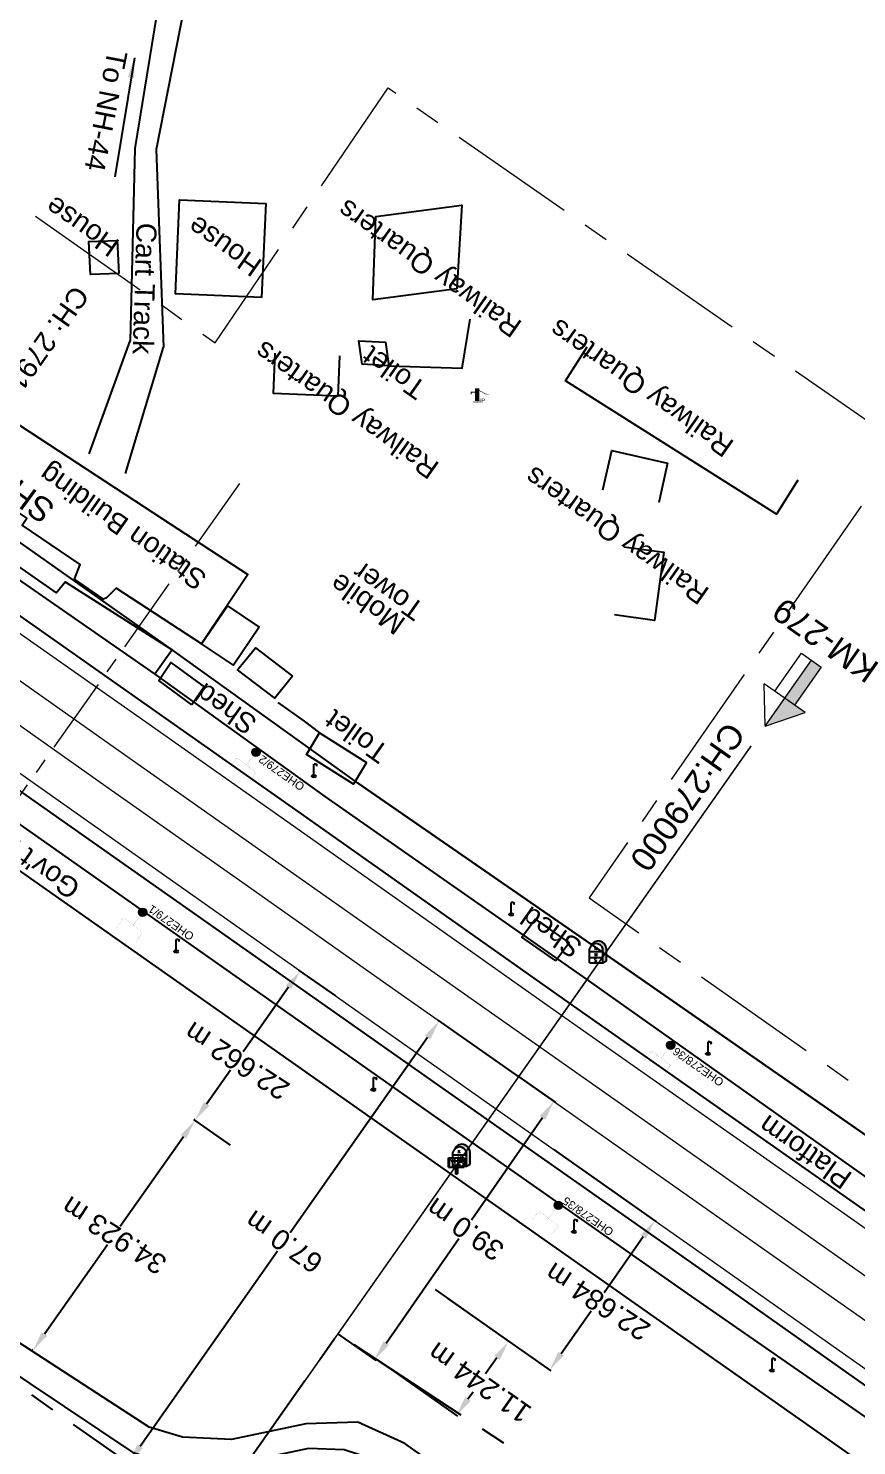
# Model space of a CAD drawing. Header units: metres. Extents: x 646303 to 662875, y 3366650 to 3378730.
# Drawn here: x 661706.1 to 661808.9, y 3367398.9 to 3367574.7 of the extents above; entities that cross this region are included whole.
import ezdxf
from ezdxf.enums import TextEntityAlignment as Align

# ---------------------------------------------------------------- set-up
doc = ezdxf.new("R2010")
doc.units = ezdxf.units.M
doc.header["$MEASUREMENT"] = 0
doc.header["$PDMODE"] = 3
doc.header["$PDSIZE"] = 0.5
doc.linetypes.add('CENTER', pattern=[50.8, 31.75, -6.35, 6.35, -6.35])
doc.linetypes.add('PHANTOM2', pattern=[1.25, 0.625, -0.125, 0.125, -0.125, 0.125, -0.125])
for name, color, linetype, lineweight in [('BOUNDARY DIMENTION', 10, 'Continuous', 0), ('Existing Chainage', 7, 'Continuous', 0), ('Existing IR Track', 143, 'Continuous', 0), ('Existing Railway Boundary', 7, 'CENTER', 0), ('KM STONE', 7, 'Continuous', 0), ('OHE MAST', 8, 'Continuous', 0), ('OHE MAST TEXT', 8, 'Continuous', 0), ("SHAMBU STN. SRJ's", 251, 'Continuous', 0)]:
    doc.layers.add(name, color=color, linetype=linetype, lineweight=lineweight)
for name, color, linetype in [('CART_TRACK', 34, 'Continuous'), ('DFCC Boundary', 6, 'CENTER'), ('Dimension', 10, 'Continuous'), ('FOOTPATH', 251, 'Continuous'), ('GOVT_BUILDING', 251, 'Continuous'), ('GRILL', 251, 'Continuous'), ('KILOMETER_STONE', 251, 'Continuous'), ('LAMP_POST', 7, 'Continuous'), ('MATCH LINE', 7, 'Continuous'), ('NAME_BOARD', 251, 'Continuous'), ('PLATFORM', 7, 'Continuous'), ('RESIDENTIAL_BL_PUC', 251, 'Continuous'), ('RESIDENTIAL_BL_SEMI', 251, 'Continuous'), ('SHED', 252, 'Continuous'), ('SUB_ROAD_EDGE', 34, 'Continuous'), ('TOPO_HAND_PUMP', 8, 'Continuous'), ('TOPO_TEXT', 251, 'Continuous'), ('Village Name', 7, 'Continuous')]:
    doc.layers.add(name, color=color, linetype=linetype)
doc.styles.add('NB', font='swissbo.ttf', dxfattribs={"height": 1.5})
doc.styles.add('notes', font='romans.shx', dxfattribs={"height": 2})
doc.styles.get("Standard").update_dxf_attribs({"font": 'arial.ttf'})
doc.styles.add('Style-Arial', font='arial.ttf')
doc.styles.add('Vill txt', font='arial.ttf', dxfattribs={"height": 3})
doc.dimstyles.new('DIM', dxfattribs={"dimtxt": 2.5, "dimasz": 2.5, "dimexe": 0.18, "dimexo": 0.0625, "dimgap": 0.09, "dimtad": 0, "dimtih": 1, "dimtoh": 1, "dimdec": 3, "dimzin": 0, "dimdsep": 46, "dimtxsty": 'Standard', "dimcen": 0.09, "dimadec": 0, "dimazin": 0, "dimtfac": 1, "dimtdec": 3, "dimtofl": 0, "dimtmove": 0, "dimatfit": 3, "dimfxl": 1, "dimtolj": 1, "dimtzin": 0, "dimarcsym": 0})
doc.dimstyles.new('ISO-25', dxfattribs={"dimtxt": 2.5, "dimasz": 2.5, "dimexe": 1.25, "dimexo": 0.625, "dimtad": 1, "dimtxsty": 'Standard', "dimcen": 2.5, "dimadec": 0, "dimazin": 0, "dimtfac": 1, "dimtmove": 0, "dimatfit": 3, "dimfxl": 1, "dimarcsym": 0})

# ---------------------------------------------------------------- blocks, each defined once
blk = doc.blocks.new('HP')
at = {"color": 8}
for points, const_width in [([(0, 0.17), (0, 1.76)], 0.541), ([(-0.75, 1.03), (-0.75, 1.29), (0, 1.29)], 0.108), ([(-0.04, 1.67), (1.03, 1.06), (1.42, 1.03)], 0.0676)]:
    blk.add_lwpolyline(points, dxfattribs=dict(at, const_width=const_width))
at = {"color": 8, "const_width": 0.0676}
blk.add_lwpolyline([(0, 0.17), (-0.41, 0.17), (-0.41, 0), (0.41, 0), (0.41, 0.17)], close=True, dxfattribs=at)
blk = doc.blocks.new('KMS')
blk.add_hatch(color=256).paths.add_polyline_path([(0.84, 1.71), (0.84, 0), (1.28, 0.25), (1.28, 1.71, 0.82134), (-0.65, 2.08, -0.601821)])
for points in [[(-0.84, 0), (-0.84, 1.71)], [(-0.84, 1.38), (0.84, 1.38)], [(-0.84, 0.64), (0.84, 0.64)], [(-0.84, 0), (0.84, 0)], [(0.84, 0), (0.84, 1.71)], [(0.84, 0), (1.28, 0.25)], [(1.28, 0.25), (1.28, 1.71)]]:
    blk.add_lwpolyline(points)
for centre, radius, start, end in [((0, 1.5), 0.867, 14.1462, 165.8538), ((0.28, 1.7), 1, 0.4859, 158.6661)]:
    blk.add_arc(centre, radius, start, end)
at = {"style": 'notes'}
for s, p in [('K', (-0.25, 1.58)), ('S', (-0.25, 0.09)), ('M', (-0.25, 0.81))]:
    blk.add_text(s, height=0.391, dxfattribs=at).set_placement(p)
blk = doc.blocks.new('LP')
for points in [[(0, 0), (0, 1.5)], [(0.25, 1.35), (0.44, 1.35)]]:
    blk.add_lwpolyline(points)
for centre, radius, start, end in [((0.07, 0.99), 0.519, 57.6425, 97.3165), ((0.34, 1.33), 0.094, 11.7012, 168.0476)]:
    blk.add_arc(centre, radius, start, end)
at = {"extrusion": (0, 0, -1)}
blk.add_ellipse((0, 0.01), major_axis=(0.308, 0), ratio=0.400495, dxfattribs=at)
blk.add_ellipse((0.35, 1.36), major_axis=(0.0017, 0.0438), ratio=0.461056, start_param=1.74022, end_param=4.575836)
blk = doc.blocks.new('NB')
for p, q in [((-0.98, 0.82), (-0.98, 1.98)), ((-0.98, 1.98), (0.98, 1.98)), ((0.98, 1.98), (0.98, 0.82)), ((-0.98, 0.82), (0.98, 0.82)), ((-0.13, 0.82), (-0.13, 0)), ((-0.13, 0), (0.13, 0)), ((0.13, 0.82), (0.13, 0))]:
    blk.add_line(p, q)
at = {"style": 'NB', "width": 1.025371}
blk.add_text('NB', height=0.988, dxfattribs=at).set_placement((0, 1.4), align=Align.MIDDLE)
blk = doc.blocks.new('OHE MAST')
h = blk.add_hatch(color=256)
edge = h.paths.add_edge_path()
edge.add_arc((0, 0), 0.514, 0, 360)
at = {"const_width": 0.01, "flags": 128}
for points in [[(1.5, 3.5), (1.5, 2), (-1.5, 2), (-1.5, 3.5)], [(0, 2), (0, 0)]]:
    blk.add_lwpolyline(points, dxfattribs=at)
blk.add_circle((0, 0), 0.514)
blk = doc.blocks.new('KM POST PLAN')
at = {"extrusion": (0, 0, -1)}
h = blk.add_hatch(color=256, dxfattribs=at)
h.paths.add_polyline_path([(0, -20), (0, -8.47), (3, -8.47), (3, -20)])
h.paths.add_polyline_path([(0, -8.47), (0, 0), (6.25, -8.47), (3, -8.47)], flags=16)
at = {"flags": 128}
for points in [[(0, 0), (-6.25, -8.47), (6.25, -8.47)], [(0, 0), (0, -20)], [(0, 0), (6.25, -8.47)], [(3, -8.47), (3, -20), (-3, -20), (-3, -8.47)]]:
    blk.add_lwpolyline(points, dxfattribs=at)
at = {"style": 'Style-Arial'}
blk.add_attdef('KM-POST', text='', height=6, dxfattribs=at).set_placement((0, -26, -263.95), align=Align.MIDDLE_CENTER)
blk = doc.blocks.new('*D1596')
at = {"layer": 'Defpoints', "color": 0, "transparency": 16777216}
for p in [(661771.19, 3367435.76), (661783.84, 3367426.86), (661758.14, 3367417.21)]:
    blk.add_point(p, dxfattribs=at)
at = {"layer": 'Dimension', "color": 0, "lineweight": -2, "transparency": 16777216}
for p, q in [((661771.24, 3367435.72), (661783.98, 3367426.76)), ((661782.4, 3367424.82), (661777.54, 3367417.91)), ((661758.19, 3367417.17), (661770.93, 3367408.21)), ((661772.22, 3367410.35), (661775.96, 3367415.67))]:
    blk.add_line(p, q, dxfattribs=at)
at = {"layer": 'Dimension', "color": 0, "transparency": 16777216}
for points in [[(661782.06, 3367425.06), (661782.74, 3367424.58), (661783.84, 3367426.86)], [(661771.88, 3367410.59), (661772.56, 3367410.11), (661770.79, 3367408.31)]]:
    blk.add_solid(points, dxfattribs=at)
at = {"layer": 'Dimension', "color": 0, "lineweight": 0, "transparency": 16777216, "insert": (661776.75, 3367416.79), "char_height": 2.5, "attachment_point": 5, "rotation": 147}
blk.add_mtext('\\A1;22.684 m', dxfattribs=at)
blk = doc.blocks.new('*D1597')
at = {"layer": 'Defpoints', "color": 0, "transparency": 16777216}
for p in [(661739.85, 3367457.82), (661744.3, 3367454.69), (661731.25, 3367436.16)]:
    blk.add_point(p, dxfattribs=at)
at = {"layer": 'Dimension', "color": 0, "lineweight": -2, "transparency": 16777216}
for p, q in [((661744.25, 3367454.73), (661739.7, 3367457.92)), ((661738.41, 3367455.78), (661732.77, 3367447.77)), ((661728.24, 3367441.34), (661731.2, 3367445.54)), ((661731.2, 3367436.2), (661726.65, 3367439.4))]:
    blk.add_line(p, q, dxfattribs=at)
at = {"layer": 'Dimension', "color": 0, "transparency": 16777216}
for points in [[(661738.07, 3367456.02), (661738.75, 3367455.54), (661739.85, 3367457.82)], [(661727.9, 3367441.58), (661728.58, 3367441.1), (661726.8, 3367439.29)]]:
    blk.add_solid(points, dxfattribs=at)
at = {"layer": 'Dimension', "color": 0, "lineweight": 0, "transparency": 16777216, "insert": (661731.99, 3367446.65), "char_height": 2.5, "attachment_point": 5, "rotation": 147}
blk.add_mtext('\\A1;22.662 m', dxfattribs=at)
blk = doc.blocks.new('*D1487')
at = {"layer": 'Defpoints', "color": 0, "transparency": 16777216}
for p in [(661726.8, 3367439.29), (661706.69, 3367410.74), (661706.69, 3367410.74)]:
    blk.add_point(p, dxfattribs=at)
at = {"layer": 'Dimension', "color": 0, "lineweight": -2, "transparency": 16777216}
for p, q in [((661726.75, 3367439.33), (661726.65, 3367439.4)), ((661725.36, 3367437.25), (661717.53, 3367426.14)), ((661708.13, 3367412.79), (661715.96, 3367423.9)), ((661706.64, 3367410.78), (661706.54, 3367410.84))]:
    blk.add_line(p, q, dxfattribs=at)
at = {"layer": 'Dimension', "color": 0, "transparency": 16777216}
for points in [[(661725.02, 3367437.49), (661725.7, 3367437.01), (661726.8, 3367439.29)], [(661707.79, 3367413.03), (661708.47, 3367412.55), (661706.69, 3367410.74)]]:
    blk.add_solid(points, dxfattribs=at)
at = {"layer": 'Dimension', "color": 0, "lineweight": 0, "transparency": 16777216, "insert": (661716.75, 3367425.02), "char_height": 2.5, "attachment_point": 5, "rotation": 147}
blk.add_mtext('\\A1;34.923 m', dxfattribs=at)
blk = doc.blocks.new('*D1461')
at = {"layer": 'BOUNDARY DIMENTION', "color": 0, "lineweight": -2, "transparency": 16777216}
for p, q in [((662244.85, 3367095.44), (662244.16, 3367095.87)), ((662242.98, 3367093.66), (662239.54, 3367088.19)), ((662233.82, 3367079.1), (662238.08, 3367085.88)), ((662233.03, 3367076.64), (662232.33, 3367077.07))]:
    blk.add_line(p, q, dxfattribs=at)
at = {"layer": 'BOUNDARY DIMENTION', "color": 0, "transparency": 16777216}
for points in [[(662242.62, 3367093.88), (662243.33, 3367093.44), (662244.31, 3367095.78)], [(662233.46, 3367079.32), (662234.17, 3367078.87), (662232.49, 3367076.98)]]:
    blk.add_solid(points, dxfattribs=at)
at = {"layer": 'Defpoints', "color": 0, "linetype": 'Continuous', "ltscale": 0.5, "transparency": 16777216}
for p in [(647418.1, 3377902.15), (647420.31, 3377900.52), (647398.68, 3377871.33)]:
    blk.add_point(p, dxfattribs=at)
at = {"layer": 'Defpoints', "color": 0, "transparency": 16777216}
for p in [(662244.31, 3367095.78), (662244.9, 3367095.41), (662233.08, 3367076.61)]:
    blk.add_point(p, dxfattribs=at)
at = {"layer": 'DFCC Boundary', "color": 0, "linetype": 'Continuous', "lineweight": -2, "ltscale": 0.5, "transparency": 16777216}
for p, q in [((647420.26, 3377900.55), (647417.96, 3377902.26)), ((647416.61, 3377900.14), (647413.17, 3377895.5)), ((647397.96, 3377874.97), (647411.54, 3377893.3)), ((647398.63, 3377871.36), (647396.32, 3377873.07))]:
    blk.add_line(p, q, dxfattribs=at)
at = {"layer": 'DFCC Boundary', "color": 0, "linetype": 'Continuous', "ltscale": 0.5, "transparency": 16777216}
for points in [[(647416.28, 3377900.39), (647416.95, 3377899.9), (647418.1, 3377902.15)], [(647397.62, 3377875.22), (647398.29, 3377874.72), (647396.47, 3377872.96)]]:
    blk.add_solid(points, dxfattribs=at)
at = {"layer": 'BOUNDARY DIMENTION', "color": 0, "transparency": 16777216, "insert": (662238.81, 3367087.03), "char_height": 2.5, "attachment_point": 5, "rotation": 145}
blk.add_mtext('\\A1;22.208 m', dxfattribs=at)
at = {"layer": 'DFCC Boundary', "color": 0, "linetype": 'Continuous', "ltscale": 0.5, "transparency": 16777216, "insert": (647412.36, 3377894.4), "char_height": 2.5, "attachment_point": 5, "rotation": 145}
blk.add_mtext('\\A1;36.332 m', dxfattribs=at)
blk = doc.blocks.new('*D1462')
at = {"layer": 'BOUNDARY DIMENTION', "color": 0, "lineweight": -2, "transparency": 16777216}
for p, q in [((662551.8, 3366887.49), (662550.44, 3366888.48)), ((662549.11, 3366886.35), (662541.43, 3366875.79)), ((662534.84, 3366866.73), (662539.82, 3366873.58)), ((662534.58, 3366863.83), (662533.22, 3366864.82))]:
    blk.add_line(p, q, dxfattribs=at)
at = {"layer": 'BOUNDARY DIMENTION', "color": 0, "transparency": 16777216}
for points in [[(662548.78, 3366886.6), (662549.45, 3366886.11), (662550.58, 3366888.38)], [(662534.5, 3366866.98), (662535.18, 3366866.49), (662533.37, 3366864.71)]]:
    blk.add_solid(points, dxfattribs=at)
at = {"layer": 'Defpoints', "color": 0, "linetype": 'Continuous', "ltscale": 0.5, "transparency": 16777216}
for p in [(647247.45, 3378028.49), (647249.19, 3378027.21), (647225.93, 3377999.21)]:
    blk.add_point(p, dxfattribs=at)
at = {"layer": 'Defpoints', "color": 0, "transparency": 16777216}
for p in [(662551.85, 3366887.45), (662533.37, 3366864.71), (662534.63, 3366863.79)]:
    blk.add_point(p, dxfattribs=at)
at = {"layer": 'DFCC Boundary', "color": 0, "linetype": 'Continuous', "lineweight": -2, "ltscale": 0.5, "transparency": 16777216}
for p, q in [((647247.5, 3378028.45), (647249.34, 3378027.1)), ((647247.71, 3378025.19), (647242.02, 3378017.45)), ((647229.16, 3377999.94), (647240.4, 3378015.24)), ((647225.98, 3377999.17), (647227.82, 3377997.82))]:
    blk.add_line(p, q, dxfattribs=at)
at = {"layer": 'DFCC Boundary', "color": 0, "linetype": 'Continuous', "ltscale": 0.5, "transparency": 16777216}
for points in [[(647247.37, 3378025.44), (647248.05, 3378024.94), (647249.19, 3378027.21)], [(647228.82, 3378000.19), (647229.49, 3377999.7), (647227.68, 3377997.93)]]:
    blk.add_solid(points, dxfattribs=at)
at = {"layer": 'BOUNDARY DIMENTION', "color": 0, "transparency": 16777216, "insert": (662540.62, 3366874.68), "char_height": 2.5, "attachment_point": 5, "rotation": 145}
blk.add_mtext('\\A1;29.264 m', dxfattribs=at)
at = {"layer": 'DFCC Boundary', "color": 0, "linetype": 'Continuous', "ltscale": 0.5, "transparency": 16777216, "insert": (647241.21, 3378016.35), "char_height": 2.5, "attachment_point": 5, "rotation": 145}
blk.add_mtext('\\A1;36.332 m', dxfattribs=at)
blk = doc.blocks.new('*D1463')
at = {"layer": 'BOUNDARY DIMENTION', "color": 0, "lineweight": -2, "transparency": 16777216}
for p, q in [((662172.51, 3367140.93), (662173.68, 3367140.19)), ((662172.2, 3367138.17), (662169.01, 3367133.1)), ((662164.89, 3367126.55), (662167.55, 3367130.78)), ((662162.55, 3367125.07), (662163.71, 3367124.34))]:
    blk.add_line(p, q, dxfattribs=at)
at = {"layer": 'BOUNDARY DIMENTION', "color": 0, "transparency": 16777216}
for points in [[(662171.85, 3367138.39), (662172.55, 3367137.95), (662173.53, 3367140.29)], [(662164.54, 3367126.77), (662165.24, 3367126.33), (662163.56, 3367124.44)]]:
    blk.add_solid(points, dxfattribs=at)
at = {"layer": 'Defpoints', "color": 0, "linetype": 'Continuous', "ltscale": 0.5, "transparency": 16777216}
for p in [(647211.24, 3378055.28), (647211.52, 3378055.08), (647189.88, 3378025.9)]:
    blk.add_point(p, dxfattribs=at)
at = {"layer": 'Defpoints', "color": 0, "transparency": 16777216}
for p in [(662172.46, 3367140.96), (662173.53, 3367140.29), (662162.49, 3367125.11)]:
    blk.add_point(p, dxfattribs=at)
at = {"layer": 'DFCC Boundary', "color": 0, "linetype": 'Continuous', "lineweight": -2, "ltscale": 0.5, "transparency": 16777216}
for p, q in [((647211.47, 3378055.12), (647211.1, 3378055.39)), ((647209.75, 3378053.28), (647208.18, 3378051.16)), ((647191.09, 3378028.11), (647206.55, 3378048.96)), ((647189.83, 3378025.93), (647189.46, 3378026.21))]:
    blk.add_line(p, q, dxfattribs=at)
at = {"layer": 'DFCC Boundary', "color": 0, "linetype": 'Continuous', "ltscale": 0.5, "transparency": 16777216}
for points in [[(647209.42, 3378053.52), (647210.09, 3378053.03), (647211.24, 3378055.28)], [(647190.76, 3378028.36), (647191.43, 3378027.86), (647189.6, 3378026.1)]]:
    blk.add_solid(points, dxfattribs=at)
at = {"layer": 'BOUNDARY DIMENTION', "color": 0, "transparency": 16777216, "insert": (662168.28, 3367131.94), "char_height": 2.5, "attachment_point": 5, "rotation": 145}
blk.add_mtext('\\A1;18.726 m', dxfattribs=at)
at = {"layer": 'DFCC Boundary', "color": 0, "linetype": 'Continuous', "ltscale": 0.5, "transparency": 16777216, "insert": (647207.37, 3378050.06), "char_height": 2.5, "attachment_point": 5, "rotation": 145}
blk.add_mtext('\\A1;36.332 m', dxfattribs=at)
blk = doc.blocks.new('*D1510')
at = {"layer": 'BOUNDARY DIMENTION', "color": 0, "lineweight": -2, "transparency": 16777216}
for p, q in [((661756.59, 3367418.3), (661765.85, 3367411.77)), ((661750.11, 3367409.11), (661759.37, 3367402.58)), ((661764.26, 3367409.83), (661762.85, 3367407.83)), ((661760.66, 3367404.73), (661761.3, 3367405.63))]:
    blk.add_line(p, q, dxfattribs=at)
at = {"layer": 'BOUNDARY DIMENTION', "color": 0, "transparency": 16777216}
for points in [[(661763.92, 3367410.07), (661764.6, 3367409.59), (661765.7, 3367411.87)], [(661760.32, 3367404.97), (661761, 3367404.49), (661759.22, 3367402.68)]]:
    blk.add_solid(points, dxfattribs=at)
at = {"layer": 'Defpoints', "color": 0, "transparency": 16777216}
for p in [(661756.54, 3367418.33), (661765.7, 3367411.87), (661750.06, 3367409.14)]:
    blk.add_point(p, dxfattribs=at)
at = {"layer": 'BOUNDARY DIMENTION', "color": 0, "transparency": 16777216, "insert": (661762.08, 3367406.73), "char_height": 2.5, "attachment_point": 5, "rotation": 145}
blk.add_mtext('\\A1;11.244 m', dxfattribs=at)
blk = doc.blocks.new('*D1894')
at = {"layer": 'Defpoints', "color": 0, "linetype": 'Continuous', "ltscale": 0.5, "transparency": 16777216}
for p in [(661766.76, 3367444.82), (661771.33, 3367441.65), (661744.52, 3367412.79)]:
    blk.add_point(p, dxfattribs=at)
at = {"layer": 'DFCC Boundary', "color": 0, "linetype": 'Continuous', "lineweight": -2, "ltscale": 0.5, "transparency": 16777216}
for p, q in [((661766.81, 3367444.79), (661771.48, 3367441.55)), ((661769.91, 3367439.59), (661761.09, 3367426.9)), ((661750.52, 3367411.66), (661759.53, 3367424.65)), ((661744.57, 3367412.75), (661749.24, 3367409.51))]:
    blk.add_line(p, q, dxfattribs=at)
at = {"layer": 'DFCC Boundary', "color": 0, "linetype": 'Continuous', "ltscale": 0.5, "transparency": 16777216}
for points in [[(661769.56, 3367439.83), (661770.25, 3367439.36), (661771.33, 3367441.65)], [(661750.18, 3367411.9), (661750.86, 3367411.43), (661749.09, 3367409.61)]]:
    blk.add_solid(points, dxfattribs=at)
at = {"layer": 'DFCC Boundary', "color": 0, "linetype": 'Continuous', "ltscale": 0.5, "transparency": 16777216, "insert": (661760.31, 3367425.77), "char_height": 2.5, "attachment_point": 5, "rotation": 145}
blk.add_mtext('\\A1;39.0 m', dxfattribs=at)
blk = doc.blocks.new('*D1799')
at = {"layer": 'Defpoints', "color": 0, "linetype": 'Continuous', "ltscale": 0.5, "transparency": 16777216}
for p in [(661757.1, 3367451.62), (661766.97, 3367444.68), (661728.42, 3367389.88)]:
    blk.add_point(p, dxfattribs=at)
at = {"layer": 'DFCC Boundary', "color": 0, "linetype": 'Continuous', "lineweight": -2, "ltscale": 0.5, "transparency": 16777216}
for p, q in [((661766.92, 3367444.71), (661756.95, 3367451.72)), ((661755.66, 3367449.57), (661738.61, 3367425.34)), ((661719.99, 3367398.87), (661737.04, 3367423.1)), ((661728.36, 3367389.91), (661718.4, 3367396.92))]:
    blk.add_line(p, q, dxfattribs=at)
at = {"layer": 'DFCC Boundary', "color": 0, "linetype": 'Continuous', "ltscale": 0.5, "transparency": 16777216}
for points in [[(661755.32, 3367449.81), (661756, 3367449.33), (661757.1, 3367451.62)], [(661719.65, 3367399.11), (661720.33, 3367398.63), (661718.55, 3367396.82)]]:
    blk.add_solid(points, dxfattribs=at)
at = {"layer": 'DFCC Boundary', "color": 0, "linetype": 'Continuous', "ltscale": 0.5, "transparency": 16777216, "insert": (661737.82, 3367424.22), "char_height": 2.5, "attachment_point": 5, "rotation": 145}
blk.add_mtext('\\A1;67.0 m', dxfattribs=at)

msp = doc.modelspace()

# ---------------------------------------------------------------- linework, layer by layer
at = {"layer": 'CART_TRACK', "linetype": 'Continuous'}
for points in [[(661718.779, 3367535.97, 268.38), (661719.392, 3367559.801, 268.163), (661724.797, 3367593.06, 268.26)], [(661728.39, 3367592.281, 268.22), (661721.99, 3367559.678, 268.173), (661722.877, 3367535.172, 268.392)]]:
    msp.add_polyline3d(points, dxfattribs=at)
at = {"layer": 'DFCC Boundary', "ltscale": 0.5, "flags": 128}
msp.add_lwpolyline([(662565.6431, 3366842.0459), (662548.217, 3366854.2838), (662532.9064, 3366864.9999), (662517.5595, 3366875.7415), (662503.9915, 3366885.2805), (662490.4749, 3366894.7833), (662474.3945, 3366906.0736), (662458.24, 3366917.4159), (662441.4584, 3366929.1606), (662424.5366, 3366941.0035), (662407.7649, 3366952.7786), (662401.9048, 3366956.8928), (662320.9687, 3367015.5234), (662173.0911, 3367118.297), (662018.0169, 3367217.942), (662022.9408, 3367225.2355), (661945.6773, 3367280.5926), (661744.5178, 3367412.7853), (661728.4159, 3367389.8783), (661409.5023, 3367613.7762), (661431.3001, 3367645.1669), (661427.7408, 3367647.6718), (661418.8583, 3367653.9104), (661409.9095, 3367660.1956), (661395.2505, 3367670.5394), (661384.8196, 3367677.9127), (661375.1078, 3367684.7268), (661367.5374, 3367690.0517), (661358.0886, 3367696.6907), (661348.6239, 3367703.3322), (661344.5162, 3367706.2202), (661344.9668, 3367706.8618), (661335.3627, 3367713.6144), (661327.3851, 3367719.2077), (661318.2791, 3367725.5812), (661309.8813, 3367731.4842), (661284.4315, 3367749.4044), (661267.3402, 3367761.4491), (661243.4783, 3367778.4888), (661216.7453, 3367741.0546), (661213.241, 3367743.5572), (661195.5836, 3367756.6071), (661177.9702, 3367769.626), (661156.4467, 3367785.8356), (661148.0607, 3367792.1995), (661133.6905, 3367803.0041), (661119.5191, 3367813.6733), (661105.6946, 3367823.9215), (661093.9054, 3367832.6241), (661077.5228, 3367844.5054), (661061.2799, 3367856.285), (661045.32, 3367867.5775), (661029.0726, 3367879.0734), (661013.2584, 3367890.1762), (660997.2782, 3367901.3956), (660980.9788, 3367912.8451), (660964.6327, 3367924.3276), (660947.3461, 3367936.4864), (660930.1333, 3367948.5934), (660912.5707, 3367960.9093), (660894.9306, 3367973.2796), (660877.6422, 3367985.4277), (660860.2634, 3367997.6393), (660842.9781, 3368009.8166), (660825.4983, 3368022.131), (660811.339, 3368032.2028), (660797.4119, 3368042.1094), (660782.5128, 3368052.5993), (660767.4808, 3368063.1827), (660751.0012, 3368074.7254), (660734.3125, 3368086.4147), (660719.3275, 3368096.9585), (660704.3795, 3368107.4761), (660688.7093, 3368118.477), (660672.9397, 3368129.5475), (660655.797, 3368141.5941), (660638.5652, 3368153.7032), (660622.8618, 3368164.7374), (660607.1396, 3368175.7847), (660591.9852, 3368186.3839), (660576.7315, 3368197.0526), (660560.3095, 3368208.6108), (660544.116, 3368220.0082), (660528.3397, 3368231.0748), (660512.5414, 3368242.1568), (660497.4509, 3368252.7533), (660482.4222, 3368263.3065), (660466.968, 3368274.1704), (660451.6169, 3368284.9618), (660435.5277, 3368296.2674), (660419.4587, 3368307.5588), (660403.2343, 3368318.9753), (660387.0692, 3368330.3501), (660371.9016, 3368340.9863), (660362.0092, 3368347.9233), (660341.7308, 3368362.192), (660326.8725, 3368372.6492), (660312.0627, 3368383.0453), (660297.0115, 3368393.6109), (660281.2321, 3368404.7091), (660265.4328, 3368415.8212), (660253.8818, 3368423.9326), (660242.0763, 3368432.2231), (660226.6332, 3368443.1155), (660211.0272, 3368454.1226), (660195.2302, 3368465.2236), (660179.3654, 3368476.3723), (660162.5154, 3368488.1794), (660145.4635, 3368500.1281), (660129.3603, 3368511.4565), (660113.1961, 3368522.8278), (660097.2382, 3368534.0507), (660081.2523, 3368545.2932), (660064.458, 3368557.1251), (660047.7677, 3368568.8837), (660032.4691, 3368579.6352), (660017.2758, 3368590.3126), (660000.1632, 3368602.3052), (659983.0731, 3368614.282), (659967.2319, 3368625.4031), (659951.3427, 3368636.5582), (659932.0647, 3368650.1756), (659913.1258, 3368663.5536), (659898.2493, 3368674.0163), (659881.7667, 3368685.6055), (659866.0047, 3368696.7435), (659850.3373, 3368707.8146), (659834.6333, 3368718.8575), (659818.6461, 3368730.0995), (659804.3398, 3368740.181), (659789.9481, 3368750.3227), (659772.9194, 3368762.3136), (659755.8766, 3368774.3145), (659741.0752, 3368784.7603), (659726.3396, 3368795.1596), (659712.011, 3368805.2432), (659697.6029, 3368815.3827), (659684.3535, 3368824.7302), (659671.1528, 3368834.0432), (659654.2885, 3368845.8933), (659636.8714, 3368858.1319), (659622.1467, 3368868.7872), (659608.2832, 3368878.8192), (659592.7424, 3368889.7844), (659576.9096, 3368900.9551), (659562.5868, 3368911.0537), (659553.5917, 3368917.3959), (659534.7433, 3368930.6917), (659521.2685, 3368940.2021), (659508.0292, 3368949.5538), (659494.8098, 3368958.8914), (659481.3273, 3368968.4018), (659467.9498, 3368977.8382), (659454.4923, 3368987.2582), (659440.7837, 3368996.854), (659425.5597, 3369007.614), (659410.0492, 3369018.5753), (659397.5675, 3369027.3641), (659384.5623, 3369036.5214), (659370.5054, 3369046.4276), (659356.4132, 3369056.3585), (659342.3201, 3369066.3092), (659331.8447, 3369073.7055), (659314.7098, 3369085.825), (659301.2296, 3369095.3614), (659287.1805, 3369105.2924), (659273.0852, 3369115.2561), (659259.8762, 3369124.5882), (659246.575, 3369133.9855), (659233.3676, 3369143.319), (659220.1207, 3369152.6803), (659206.3404, 3369162.3938), (659192.4106, 3369172.2127), (659178.3672, 3369182.1367), (659164.3785, 3369192.022), (659162.9385, 3369193.0388), (659183.6795, 3369222.4635), (659172.119, 3369230.6258), (659159.1298, 3369239.7969), (659148.6068, 3369247.2055), (659138.0069, 3369254.6684), (659119.1994, 3369267.9214), (659100.365, 3369281.1933), (659085.533, 3369291.6533), (659070.676, 3369302.1309), (659061.4534, 3369308.6334), (659052.1019, 3369315.2268), (659038.8969, 3369324.5617), (659025.7603, 3369333.8483), (659012.2746, 3369343.3047), (659000.2935, 3369351.7058), (658985.7542, 3369361.9126), (658972.701, 3369371.0824), (658959.9309, 3369380.1093), (658947.2513, 3369389.0721), (658932.3759, 3369399.5827), (658921.8345, 3369407.031), (658905.9406, 3369418.2511), (658894.3687, 3369426.4196), (658881.1048, 3369435.7663), (658867.8714, 3369445.0915), (658853.3089, 3369455.3761), (658838.9326, 3369465.5292), (658823.5657, 3369476.1988), (658807.8953, 3369487.0791), (658792.9935, 3369497.6726), (658789.1301, 3369500.4191), (658764.5252, 3369517.7675), (658750.6615, 3369527.5465), (658735.8772, 3369537.9899), (658721.0329, 3369548.4756), (658706.8044, 3369558.4963), (658692.4812, 3369568.5836), (658679.0099, 3369578.0951), (658665.5152, 3369587.6232), (658651.2818, 3369597.6569), (658636.9905, 3369607.7316), (658622.1701, 3369618.1873), (658607.4224, 3369628.5918), (658593.6263, 3369638.3112), (658579.8399, 3369648.0238), (658566.1309, 3369657.6871), (658552.3621, 3369667.3926), (658537.8692, 3369677.626), (658523.3279, 3369687.8934), (658509.6438, 3369697.5459), (658495.8531, 3369707.2734), (658481.9269, 3369717.1048), (658467.9459, 3369726.9748), (658454.4251, 3369736.5125), (658440.9599, 3369746.011), (658427.1565, 3369755.7285), (658413.3787, 3369765.428), (658398.646, 3369775.8103), (658383.9067, 3369786.1972), (658371.4552, 3369794.9743), (658359.0483, 3369803.72), (658345.546, 3369813.2195), (658332.0048, 3369822.7464), (658318.5168, 3369832.2514), (658305.0219, 3369841.7615), (658291.2617, 3369851.4373), (658277.4987, 3369861.115), (658264.1625, 3369870.4871), (658250.7424, 3369879.918), (658237.5823, 3369889.1736), (658224.3865, 3369898.4543), (658209.4318, 3369909.0033), (658194.5636, 3369919.4914), (658180.151, 3369929.6325), (658165.7287, 3369939.7804), (658156.9292, 3369945.9856), (658133.9487, 3369962.1448), (658109.9616, 3369979.0407), (658086.1386, 3369995.8212), (658069.4823, 3370007.553), (658052.6981, 3370019.3752), (658033.9581, 3370032.6043), (658015.0826, 3370045.9289), (657994.939, 3370060.1316), (657974.6985, 3370074.4026), (657960.2252, 3370084.5842), (657945.643, 3370094.8424), (657928.629, 3370106.7917), (657911.5911, 3370118.7415), (657890.9691, 3370133.2895), (657870.7134, 3370147.5792), (657850.3966, 3370161.8284), (657830.1146, 3370176.0529), (657812.1714, 3370188.7253), (657794.2418, 3370201.388), (657775.9501, 3370214.2546), (657757.6685, 3370227.1142), (657736.4935, 3370242.019), (657715.8063, 3370256.5806), (657697.09, 3370269.7238), (657676.8418, 3370283.9453), (657670.0518, 3370288.7482), (657661.5164, 3370294.7857), (657642.367, 3370308.2307), (657623.1765, 3370321.7045), (657605.0199, 3370334.4839), (657586.8248, 3370347.2905), (657568.2781, 3370360.3555), (657549.69, 3370373.4497), (657534.1551, 3370384.3835), (657518.595, 3370395.335), (657503.5822, 3370405.9238), (657488.6113, 3370416.483), (657477.4694, 3370424.3177), (657456.7199, 3370394.899), (657452.1854, 3370398.0875), (657436.4649, 3370409.1418), (657420.2829, 3370420.542), (657404.1975, 3370431.8742), (657387.5582, 3370443.5761), (657370.8643, 3370455.3165), (657356.3586, 3370465.5498), (657342.0257, 3370475.6612), (657334.1018, 3370481.2282), (657342.1648, 3370492.6732), (657327.3432, 3370503.0861), (657304.5869, 3370519.0736), (657286.4992, 3370531.7939), (657268.5013, 3370544.451), (657251.4778, 3370556.4153), (657234.5183, 3370568.3346), (657219.7856, 3370578.7204), (657205.1604, 3370589.0304), (657189.9505, 3370599.7163), (657174.7446, 3370610.3994), (657157.229, 3370622.7139), (657139.8436, 3370634.9368), (657122.2775, 3370647.282), (657104.8724, 3370659.514), (657088.6726, 3370670.9041), (657072.3463, 3370682.3832), (657052.4463, 3370696.3561), (657032.2468, 3370710.5392), (657017.2111, 3370721.1335), (657002.3465, 3370731.6074), (656985.5169, 3370743.3847), (656968.6279, 3370755.2036), (656952.6202, 3370766.4469), (656936.5129, 3370777.7603), (656917.7376, 3370790.961), (656898.7021, 3370804.3447), (656880.5471, 3370817.1216), (656862.3859, 3370829.9029), (656845.3825, 3370841.8619), (656828.6857, 3370853.6052), (656810.2968, 3370866.5434), (656792.0928, 3370879.3517), (656770.106, 3370894.8035), (656748.097, 3370910.271), (656728.4902, 3370924.0664), (656709.0221, 3370937.7643), (656692.8289, 3370949.1481), (656676.4723, 3370960.6469), (656657.4402, 3370974.0598), (656638.281, 3370987.5622), (656621.3401, 3370999.4861), (656604.5392, 3371011.3113), (656585.7485, 3371024.5046), (656566.9099, 3371037.7317), (656537.298, 3371058.585), (656532.701, 3371052.0376), (656368.7794, 3371159.4659), (656280.7288, 3371198.5806), (656189.7218, 3371230.5142), (656096.9021, 3371265.9123), (656004.8733, 3371310.8246), (655917.3616, 3371369.3401), (655838.0052, 3371438.656), (655768.8371, 3371518.5854), (655712.6719, 3371608.6179), (655647.9895, 3371736.3311)], dxfattribs=at)
at = {"layer": 'Existing Chainage', "color": 0, "linetype": 'Continuous', "lineweight": 13, "flags": 128}
msp.add_lwpolyline([(661775.5715, 3367456.9633), (661766.9455, 3367444.6917)], dxfattribs=at)
at = {"layer": 'Existing IR Track', "flags": 128}
for points in [[(661518.3585, 3367630.8378), (661534.8021, 3367619.3446), (661551.4922, 3367607.6784), (661567.0179, 3367596.7523), (661583.6966, 3367585.0152), (661602.1396, 3367572.0713), (661620.5984, 3367559.1162), (661641.6126, 3367544.3448), (661662.96, 3367529.3391), (661682.3105, 3367515.7197), (661703.7638, 3367500.6203), (661721.1245, 3367488.405), (661739.7317, 3367475.3126), (661755.4563, 3367464.2051), (661772.2812, 3367452.3205), (661788.7663, 3367440.7662), (661806.9876, 3367427.9949), (661824.7106, 3367415.5522), (661842.6539, 3367402.9548), (661856.1072, 3367393.5113)], [(661531.9948, 3367615.355), (661548.3823, 3367603.9182), (661564.22, 3367592.78), (661580.5188, 3367581.3176), (661599.363, 3367568.1265), (661618.2751, 3367554.8878), (661638.835, 3367540.4013), (661659.7698, 3367525.6509), (661679.5258, 3367511.7639), (661700.5631, 3367496.9761), (661718.3425, 3367484.4549), (661736.7798, 3367471.4704), (661752.6965, 3367460.2822), (661769.3014, 3367448.6102), (661786.0069, 3367436.8511), (661804.3162, 3367423.963), (661821.915, 3367411.5839), (661840.1262, 3367398.7741)], [(661529.2967, 3367611.5227), (661545.5563, 3367600.1934), (661561.5411, 3367588.9718), (661577.5962, 3367577.7008), (661596.6947, 3367564.3351), (661615.8672, 3367550.9177), (661636.1925, 3367536.6496), (661656.7933, 3367522.1876), (661676.9134, 3367508.0537), (661697.5723, 3367493.541), (661715.7297, 3367480.7451), (661734.1294, 3367467.7785), (661750.0744, 3367456.5606), (661766.3782, 3367445.0901), (661783.3898, 3367433.1327), (661801.1069, 3367420.6794), (661819.3138, 3367407.8881), (661837.8507, 3367394.865)], [(661526.5409, 3367607.6232), (661548.5612, 3367592.249), (661558.7777, 3367585.0516), (661590.6792, 3367562.5773), (661593.8754, 3367560.3399), (661629.0553, 3367535.7134), (661633.3888, 3367532.6719), (661669.2053, 3367507.5335), (661674.1156, 3367504.0834), (661695.9624, 3367488.7329), (661712.9363, 3367476.7774), (661747.2781, 3367452.5888), (661758.6342, 3367444.5902), (661780.5838, 3367429.1515), (661790.5248, 3367422.1593), (661816.4792, 3367403.8641), (661836.7747, 3367389.5578)]]:
    msp.add_lwpolyline(points, dxfattribs=at)
at = {"layer": 'Existing Railway Boundary', "ltscale": 0.5, "flags": 128}
msp.add_lwpolyline([(661261.7916, 3367825.2642), (661281.9673, 3367853.5492), (661519.2212, 3367686.6915), (661517.7393, 3367684.5844), (661729.3129, 3367535.7068), (661750.7414, 3367567.33), (661814.6324, 3367522.9577), (661775.683, 3367466.875), (662571.8498, 3366907.0218), (662566.349, 3366899.4337)], dxfattribs=at)
at = {"layer": 'FOOTPATH', "linetype": 'Continuous'}
msp.add_polyline3d([(661562.668, 3367611.025, 268.965), (661560.548, 3367607.766, 270.476), (661600.932, 3367579.507, 270.513), (661633.545, 3367556.452, 270.543), (661667.254, 3367532.884, 270.508), (661694.875, 3367513.303, 270.609), (661721.824, 3367494.597, 270.691), (661742.907, 3367479.431, 270.658), (661775.261, 3367456.832, 270.726), (661810.149, 3367432.169, 270.71), (661845.544, 3367407.509, 270.08), (661847.446, 3367411.166, 270.375), (661812.074, 3367435.987, 270.643), (661776.388, 3367460.812, 270.522), (661746.948, 3367481.122, 270.655), (661723.97, 3367497.63, 270.648), (661696.665, 3367516.848, 270.229), (661669.694, 3367536.527, 270.367), (661635.395, 3367560.244, 270.018)], close=True, dxfattribs=at)
at = {"layer": 'GOVT_BUILDING', "linetype": 'Continuous'}
msp.add_polyline3d([(661727.626, 3367498.368, 271.204), (661717.037, 3367505.267, 270.832), (661715.833, 3367504.06, 270.562), (661715.455, 3367503.908, 270.682), (661711.854, 3367506.38, 270.602), (661712.536, 3367508.222, 270.254), (661705.356, 3367513.086, 270.007), (661705.95, 3367513.978, 270.006), (661698.956, 3367518.661, 270.083), (661703.957, 3367526.184, 269.171), (661722.783, 3367513.89, 270.054), (661733.372, 3367506.991, 270.426), (661727.626, 3367498.368, 271.204)], dxfattribs=at)
for points in [[(661734.777, 3367500.446, 274.214), (661731.575, 3367495.745, 270.375), (661727.626, 3367498.368, 271.204), (661730.828, 3367503.069, 275.043)], [(661738.912, 3367494.368, 270.427), (661736.713, 3367491.634, 270.453), (661732.087, 3367495.16, 270.388), (661734.2861, 3367497.8941, 270.388)]]:
    msp.add_polyline3d(points, close=True, dxfattribs=at)
at = {"layer": 'GRILL', "linetype": 'Continuous'}
for points in [[(661546.581, 3367586.609, 270.038), (661544.85, 3367582.57, 269.743), (661635.092, 3367519.336, 270.236), (661644.291, 3367512.83, 270.279), (661663.829, 3367499.159, 270.193), (661828.449, 3367383.48, 269.859), (661830.952, 3367386.839, 270.33)], [(661737.089, 3367491.091, 269.474), (661740.336, 3367488.777, 269.732), (661742.2581, 3367487.3446, 270.598)], [(661746.939, 3367481.128, 270.657), (661776.388, 3367460.812, 270.522), (661812.074, 3367435.987, 270.643), (661839.027, 3367417.429, 270.011), (661847.962, 3367411.104, 270.104), (661845.544, 3367407.509, 270.08)]]:
    msp.add_polyline3d(points, dxfattribs=at)
at = {"layer": 'MATCH LINE', "linetype": 'PHANTOM2', "ltscale": 15, "const_width": 0.2}
msp.add_lwpolyline([(661795.7847, 3367485.7191), (661711.8985, 3367366.38)], dxfattribs=at)
at = {"layer": 'PLATFORM', "linetype": 'Continuous'}
for points in [[(661556.391, 3367606.436, 270.379), (661558.284, 3367609.063, 270.251), (661560.551, 3367607.768, 270.476), (661600.932, 3367579.507, 270.513), (661633.508, 3367556.465, 270.552), (661667.254, 3367532.884, 270.508), (661694.875, 3367513.303, 270.609), (661695.684, 3367514.354, 270.609), (661709.566, 3367504.689, 270.703), (661710.715, 3367506.068, 270.6), (661723.97, 3367497.63, 270.648), (661721.824, 3367494.597, 270.691), (661742.907, 3367479.431, 270.658), (661775.261, 3367456.832, 270.726), (661810.147, 3367432.171, 270.711)], [(661842.63, 3367405.224, 270.643), (661808.025, 3367429.433, 270.689), (661773.375, 3367453.746, 270.719), (661740.694, 3367476.792, 270.721), (661692.826, 3367510.44, 270.623), (661665.105, 3367529.919, 270.549), (661632.001, 3367553.283, 270.599), (661598.704, 3367576.574, 270.567), (661558.272, 3367605.084, 270.59), (661556.391, 3367606.436, 270.379)], [(661547.643, 3367586.59, 270.335), (661548.875, 3367589.87, 270.411), (661589.208, 3367561.409, 270.335), (661627.995, 3367534.376, 270.367), (661668.294, 3367506.067, 270.53), (661700.883, 3367483.02, 270.592), (661757.821, 3367443.029, 270.607), (661789.675, 3367420.696, 270.594), (661833.384, 3367389.827, 270.574), (661831.343, 3367387.697, 270.379), (661787.898, 3367417.817, 270.594), (661756.451, 3367439.857, 270.579), (661698.783, 3367480.393, 270.497), (661666.457, 3367503.106, 270.523), (661626.113, 3367531.531, 270.343), (661586.796, 3367558.94, 270.306), (661547.643, 3367586.59, 270.335)]]:
    msp.add_polyline3d(points, dxfattribs=at)
at = {"layer": 'RESIDENTIAL_BL_PUC', "linetype": 'Continuous'}
for points in [[(661735.065, 3367541.31, 268.939), (661724.37, 3367541.765, 268.415), (661724.87, 3367553.451, 268.763), (661735.5778, 3367552.9955, 268.763)], [(661759.283, 3367542.382, 271.227), (661748.854, 3367541.018, 268.979), (661749.229, 3367551.375, 271.011), (661759.8935, 3367552.7698, 271.011)], [(661717.368, 3367544.284, 268.565), (661713.846, 3367544.177, 268.704), (661713.62, 3367548.273, 268.642), (661717.1447, 3367548.3801, 268.642)], [(661748.057, 3367483.645, 270.277), (661746.451, 3367480.957, 270.693), (661740.638, 3367484.633, 270.598), (661742.2581, 3367487.3446, 270.598)]]:
    msp.add_polyline3d(points, close=True, dxfattribs=at)
for points in [[(661750.841, 3367532.867, 268.517), (661759.948, 3367532.555, 268.548), (661760.931, 3367538.618, 268.541)], [(661744.7385, 3367534.0695, 270.012), (661744.526, 3367529.074, 270.012), (661736.5281, 3367529.4143, 269.6201), (661736.7407, 3367534.4097, 269.6201)], [(661801.5981, 3367518.6701, 267.892), (661798.926, 3367514.444, 267.892), (661772.775, 3367530.979, 268.591), (661775.4471, 3367535.2051, 268.591)], [(661777.4029, 3367517.4614, 268.814), (661778.498, 3367522.34, 268.814), (661785.412, 3367520.788, 268.647), (661784.3169, 3367515.9094, 268.647)], [(661780.0073, 3367510.4182, 268.79), (661784.96, 3367509.732, 268.79), (661783.79, 3367501.288, 268.426), (661778.8373, 3367501.9742, 268.426)]]:
    msp.add_polyline3d(points, dxfattribs=at)
at = {"layer": 'RESIDENTIAL_BL_SEMI', "linetype": 'Continuous'}
msp.add_polyline3d([(661750.841, 3367532.867, 268.517), (661747.548, 3367533.039, 268.507), (661747.12, 3367535.951, 268.93), (661750.413, 3367535.779, 268.93)], close=True, dxfattribs=at)
at = {"layer": "SHAMBU STN. SRJ's", "color": 7, "linetype": 'CENTER', "lineweight": 15, "ltscale": 0.3}
msp.add_line((661732.3245, 3367518.2629), (661652.6571, 3367405.1396), dxfattribs=at)
at = {"layer": 'SHED', "linetype": 'Continuous'}
for points in [[(661726.419, 3367490.806, 270.84), (661722.3, 3367493.831, 270.845), (661723.808, 3367496.053, 270.846), (661727.927, 3367493.028, 270.846)], [(661771.562, 3367459.083, 270.69), (661767.33, 3367462.006, 270.695), (661768.992, 3367464.216, 270.694), (661773.224, 3367461.293, 270.694)]]:
    msp.add_polyline3d(points, close=True, dxfattribs=at)
at = {"layer": 'SUB_ROAD_EDGE', "linetype": 'Continuous'}
for points in [[(661713.665, 3367521.923, 268.564), (661718.759, 3367535.956, 268.395)], [(661718.195, 3367519.508, 268.562), (661722.872, 3367535.173, 268.392)], [(662176.841, 3367108.946, 266.538), (662158.154, 3367120.512, 266.689), (662122.554, 3367145.527, 267.228), (662086.997, 3367170.811, 267.423), (662059.312, 3367193.422, 267.459), (662025.32, 3367221.029, 267.736), (661992.933, 3367242.991, 267.787), (661952.843, 3367265.573, 267.688), (661923.296, 3367282.787, 267.768), (661885.394, 3367308.14, 267.9), (661853.314, 3367329.6, 268.027), (661810.532, 3367358.333, 268.17), (661752.835, 3367399.2, 267.763), (661746.985, 3367401.864, 267.687), (661740.561, 3367401.649, 267.618), (661731.315, 3367399.696, 267.467), (661725.238, 3367399.993, 267.327), (661721.124, 3367401.244, 267.345), (661686.817, 3367423.462, 267.292), (661645.738, 3367450.623, 267.31), (661596.205, 3367481.922, 267.221), (661547.614, 3367509.425, 267.399), (661522.503, 3367521.18, 267.454)], [(661949.1756, 3367264.2203, 267.6675), (661922.38, 3367279.428, 267.898), (661883.89, 3367304.925, 267.9), (661851.945, 3367326.829, 267.954), (661808.826, 3367356.372, 268.159), (661751.806, 3367396.318, 267.797), (661745.286, 3367398.426, 267.566), (661740.865, 3367398.582, 267.613), (661729.124, 3367396.127, 267.522), (661724.737, 3367396.322, 267.45), (661719.268, 3367398.004, 267.348), (661684.75, 3367421.092, 267.289), (661643.926, 3367447.617, 267.231), (661594.442, 3367479.558, 267.269), (661545.891, 3367506.98, 267.399), (661521.5569, 3367518.2026, 267.452)]]:
    msp.add_polyline3d(points, dxfattribs=at)

# ---------------------------------------------------------------- block references
at = {"layer": 'KILOMETER_STONE', "linetype": 'Continuous'}
for p in [(661776.566, 3367458.833, 269.753), (661759.633, 3367433.617, 269.656)]:
    msp.add_blockref('KMS', p, dxfattribs=at)
at = {"layer": 'KM STONE'}
ref = msp.add_blockref('KM POST PLAN', (661797.5099, 3367488.1734), dxfattribs=dict(at, xscale=0.5000000000000018, yscale=0.5000000000000018, zscale=0.5000000000000018, rotation=144.895711283698))
ref.add_attrib('KM-POST', 'KM-279', dxfattribs={"layer": '0', "height": 3, "rotation": 144.895711, "style": 'Style-Arial'}).set_placement((661804.9857, 3367498.8088), align=Align.MIDDLE_CENTER)
at = {"layer": 'LAMP_POST', "linetype": 'Continuous'}
for p in [(661741.558, 3367481.967, 270.34), (661766.033, 3367464.805, 270.407), (661724.481, 3367460.225, 271.351), (661790.451, 3367447.521, 270.63), (661748.94, 3367443.077, 270.548), (661773.828, 3367425.462, 270.58), (661798.387, 3367408.248, 270.483)]:
    msp.add_blockref('LP', p, dxfattribs=at)
at = {"layer": 'NAME_BOARD', "linetype": 'Continuous'}
msp.add_blockref('NB', (661759.224, 3367432.652, 270.59), dxfattribs=at)
at = {"layer": 'OHE MAST', "color": 2, "rotation": 143.3908318566117}
for p in [(661734.352, 3367484.938), (661720.3, 3367465.094), (661785.799, 3367448.603), (661771.865, 3367428.738)]:
    msp.add_blockref('OHE MAST', p, dxfattribs=at)
at = {"layer": 'TOPO_HAND_PUMP', "linetype": 'Continuous'}
msp.add_blockref('HP', (661761.798, 3367528.296, 268.241), dxfattribs=at)

# ---------------------------------------------------------------- texts
at = {"layer": 'CART_TRACK', "linetype": 'Continuous'}
for s, rotation, p in [('To NH-44', 258.894, (661715.7633, 3367564.4672)), ('Cart Track', 268.299355, (661720.564, 3367542.4365))]:
    msp.add_text(s, height=2.5, rotation=rotation, dxfattribs=at).set_placement(p, align=Align.MIDDLE_CENTER)
at = {"layer": 'Existing Chainage', "color": 0, "linetype": 'Continuous', "lineweight": 0, "attachment_point": 6, "line_spacing_factor": 0.6, "style": 'Style-Arial'}
for s, insert, char_height, rotation in [('CH: 279100', (661702.0763, 3367527.0397), 2.5, 234.912773), ('CH:279000', (661781.8027, 3367470.7295), 3, 234.895742)]:
    msp.add_mtext(s, dxfattribs=dict(at, insert=insert, char_height=char_height, rotation=rotation))
at = {"layer": 'OHE MAST TEXT'}
for s, p in [('OHE279/2', (661737.5422, 3367482.3549)), ('OHE279/1', (661723.8293, 3367463.7875)), ('OHE278/36', (661789.2272, 3367445.9162)), ('OHE278/35', (661775.5552, 3367427.3701))]:
    msp.add_text(s, height=1, rotation=145, dxfattribs=at).set_placement(p, align=Align.MIDDLE_CENTER)
at = {"layer": 'TOPO_HAND_PUMP'}
msp.add_text('HP', height=0.5, dxfattribs=at).set_placement((661761.798, 3367528.296, 268.241))
at = {"layer": 'TOPO_TEXT'}
for s, p in [('House', (661717.6319, 3367548.2372)), ('House', (661735.3092, 3367545.7837)), ('Toilet', (661755.6909, 3367530.5548)), ('Tower', (661755.4519, 3367503.1425)), ('Mobile', (661753.1085, 3367501.3657)), ('Toilet', (661751.0555, 3367485.4514)), ('Platform', (661808.5104, 3367432.6173))]:
    msp.add_text(s, height=2.5, rotation=144.832787, dxfattribs=at).set_placement(p)
for s, p in [('Railway Quarters', (661755.8734, 3367544.9177)), ('Railway Quarters', (661782.1708, 3367530.0858, 270.6063)), ('Railway Quarters', (661745.5956, 3367527.3605)), ('Station Building', (661717.8329, 3367512.8528)), ('Railway Quarters', (661779.1023, 3367511.7941, 268.79)), ('Shed', (661730.6421, 3367490.3068)), ("Gov't Building", (661703.3096, 3367473.7162)), ('Shed', (661771.0069, 3367462.5946))]:
    msp.add_text(s, height=2.5, rotation=144.832787, dxfattribs=at).set_placement(p, align=Align.MIDDLE_CENTER)
at = {"layer": 'Village Name', "style": 'Vill txt'}
msp.add_text('SHAMBHU  RAILWAY STATION', height=3, rotation=143.672966, dxfattribs=at).set_placement((661709.6615, 3367515.5061))

# ---------------------------------------------------------------- dimensions: what is measured, and where the dimension line sits
at = {"layer": 'BOUNDARY DIMENTION'}
for base, p1, p2, angle, picture, middle in [((662173.529, 3367140.2883), (662162.4923, 3367125.1074), (662172.4611, 3367140.9598), 57.836172, '*D1463', (662168.2806, 3367131.9424)), ((662533.3681, 3366864.7117), (662551.8505, 3366887.4548), (662534.6347, 3366863.7903), 233.96428, '*D1462', (662540.6227, 3366874.6837)), ((662244.3078, 3367095.7789), (662233.0795, 3367076.6056), (662244.9018, 3367095.4054), 57.836172, '*D1461', (662238.8082, 3367087.0333)), ((661765.7011, 3367411.8742), (661750.063, 3367409.1412), (661756.541, 3367418.3312), 54.820101, '*D1510', (661762.0769, 3367406.7327))]:
    dim = msp.add_linear_dim(base=base, p1=p1, p2=p2, angle=angle, dimstyle='DIM', override={"dimpost": ' m'}, dxfattribs=at)
    dim.commit()
    dim.dimension.update_dxf_attribs({"geometry": picture, "text_midpoint": middle, "dimtype": 129, "text_rotation": 145})
at = {"layer": 'DFCC Boundary', "linetype": 'Continuous', "ltscale": 0.5}
dim = msp.add_aligned_dim(p1=(661728.4159, 3367389.8783), p2=(661766.9681, 3367444.6751), distance=12.0654, dimstyle='DIM', override={"dimdec": 1, "dimpost": ' m'}, dxfattribs=at)
dim.commit()
dim.dimension.update_dxf_attribs({"geometry": '*D1799', "text_midpoint": (661737.8241, 3367424.2192), "text_rotation": 145})
dim = msp.add_linear_dim(base=(661771.3315, 3367441.6488), p1=(661744.5178, 3367412.7853), p2=(661766.7557, 3367444.8247), angle=55.236247, dimstyle='DIM', override={"dimdec": 1, "dimpost": ' m', "dimtmove": 2}, dxfattribs=at)
dim.commit()
dim.dimension.update_dxf_attribs({"geometry": '*D1894', "text_midpoint": (661760.3127, 3367425.7734), "dimtype": 129, "text_rotation": 145})
at = {"layer": 'Dimension', "color": 10, "lineweight": 0}
for base, p1, p2, angle, picture, middle in [((661739.8506, 3367457.8203), (661731.2462, 3367436.1615), (661744.2961, 3367454.6892), 54.841166, '*D1597', (661731.986, 3367446.6545)), ((661783.8364, 3367426.8638), (661758.1367, 3367417.2064), (661771.1872, 3367435.7608), 54.878739, '*D1596', (661776.751, 3367416.7903))]:
    dim = msp.add_linear_dim(base=base, p1=p1, p2=p2, angle=angle, dimstyle='DIM', override={"dimpost": ' m'}, dxfattribs=at)
    dim.commit()
    dim.dimension.update_dxf_attribs({"geometry": picture, "text_midpoint": middle, "dimtype": 129, "text_rotation": 147})
dim = msp.add_aligned_dim(p1=(661726.8007, 3367439.2926), p2=(661706.6906, 3367410.7412), distance=0, dimstyle='DIM', override={"dimpost": ' m'}, dxfattribs=at)
dim.commit()
dim.dimension.update_dxf_attribs({"geometry": '*D1487', "text_midpoint": (661716.7456, 3367425.0169), "text_rotation": 147})

# ---------------------------------------------------------------- leaders
at = {"layer": 'SUB_ROAD_EDGE', "linetype": 'Continuous'}
msp.add_leader([(661719.2871, 3367571.0576), (661716.8446, 3367556.2925)], dimstyle='ISO-25', override={"dimtxt": 0.5, "dimasz": 2.5, "dimtad": 0}, dxfattribs=at)

doc.saveas('drawing.dxf')
